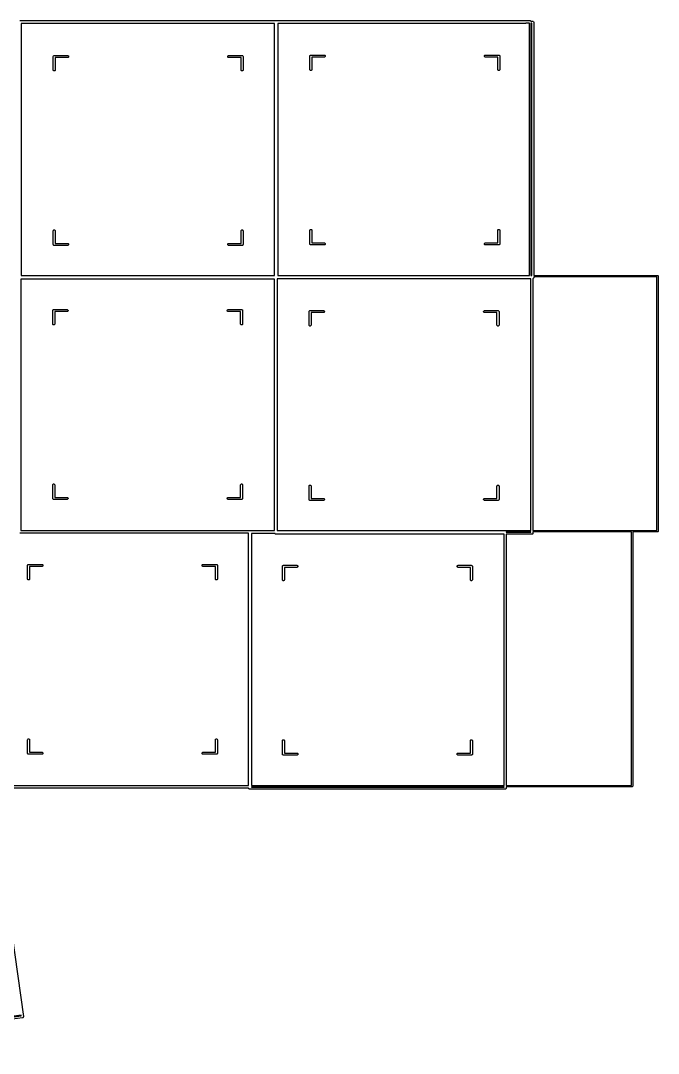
# Model space of a CAD drawing. Header units: millimetres. Extents: x 30 to 267, y -143 to -67.
# Drawn here: x 225.8 to 267.3, y -135.9 to -68.6 of the extents above; entities that cross this region are included whole.
import ezdxf

# ---------------------------------------------------------------- set-up
doc = ezdxf.new("R2010")
doc.units = ezdxf.units.MM
doc.layers.add('User.Drawings', color=9, linetype='CONTINUOUS', true_color=0xc2c2c2)

msp = doc.modelspace()

# ---------------------------------------------------------------- linework, layer by layer
at = {"layer": 'User.Drawings', "linetype": 'CONTINUOUS'}
for p, q in [((225.735, -68.636), (242.344, -68.636)), ((242.344, -68.636), (258.954, -68.636)), ((258.954, -68.636), (258.97, -68.639)), ((225.823, -68.832), (225.823, -85.245)), ((242.3, -68.832), (225.823, -68.832)), ((242.3, -85.245), (242.3, -68.832)), ((258.629, -68.828), (242.535, -68.82)), ((242.535, -68.82), (242.535, -85.245)), ((258.645, -68.825), (258.629, -68.828)), ((258.668, -68.802), (258.645, -68.825)), ((258.91, -68.802), (258.668, -68.802)), ((258.91, -85.245), (258.91, -68.802)), ((258.97, -68.639), (258.994, -68.663)), ((258.994, -68.663), (258.996, -68.671)), ((258.996, -68.671), (259.123, -68.671)), ((258.997, -68.802), (258.997, -85.245)), ((259.057, -68.802), (258.997, -68.802)), ((259.057, -85.245), (259.057, -68.802)), ((259.123, -68.671), (259.135, -68.672)), ((259.135, -68.672), (259.159, -68.682)), ((259.159, -68.682), (259.177, -68.7)), ((259.177, -68.7), (259.187, -68.724)), ((259.187, -68.724), (259.188, -68.736)), ((259.188, -68.736), (259.188, -85.245)), ((227.899, -70.974), (227.901, -70.961)), ((227.899, -71.848), (227.899, -70.974)), ((227.901, -70.961), (227.911, -70.938)), ((227.911, -70.938), (227.929, -70.92)), ((227.929, -70.92), (227.952, -70.91)), ((227.952, -70.91), (227.965, -70.909)), ((227.965, -70.909), (228.839, -70.909)), ((228.839, -71.04), (228.031, -71.04)), ((228.031, -71.04), (228.031, -71.848)), ((228.839, -70.909), (228.852, -70.91)), ((228.852, -71.038), (228.839, -71.04)), ((228.852, -70.91), (228.876, -70.92)), ((228.876, -71.029), (228.852, -71.038)), ((228.876, -70.92), (228.894, -70.938)), ((228.894, -71.011), (228.876, -71.029)), ((228.894, -70.938), (228.904, -70.961)), ((228.904, -70.987), (228.894, -71.011)), ((228.904, -70.961), (228.904, -70.987)), ((239.265, -70.961), (239.275, -70.938)), ((239.265, -70.987), (239.265, -70.961)), ((239.275, -71.011), (239.265, -70.987)), ((239.275, -70.938), (239.293, -70.92)), ((239.293, -71.029), (239.275, -71.011)), ((239.293, -70.92), (239.317, -70.91)), ((239.317, -71.038), (239.293, -71.029)), ((239.317, -70.91), (239.329, -70.909)), ((239.329, -71.04), (239.317, -71.038)), ((239.329, -70.909), (240.204, -70.909)), ((240.138, -71.04), (239.329, -71.04)), ((240.138, -71.848), (240.138, -71.04)), ((240.204, -70.909), (240.216, -70.91)), ((240.216, -70.91), (240.24, -70.92)), ((240.24, -70.92), (240.258, -70.938)), ((240.258, -70.938), (240.268, -70.961)), ((240.268, -70.961), (240.269, -70.974)), ((240.269, -70.974), (240.269, -71.848)), ((244.611, -70.944), (244.612, -70.931)), ((244.611, -71.818), (244.611, -70.944)), ((244.612, -70.931), (244.622, -70.907)), ((244.622, -70.907), (244.64, -70.889)), ((244.64, -70.889), (244.664, -70.879)), ((244.664, -70.879), (244.677, -70.878)), ((244.677, -70.878), (245.551, -70.878)), ((245.551, -71.009), (244.742, -71.009)), ((244.742, -71.009), (244.742, -71.818)), ((245.551, -70.878), (245.564, -70.879)), ((245.564, -71.008), (245.551, -71.009)), ((245.564, -70.879), (245.587, -70.889)), ((245.587, -70.998), (245.564, -71.008)), ((245.587, -70.889), (245.605, -70.907)), ((245.605, -70.98), (245.587, -70.998)), ((245.605, -70.907), (245.615, -70.931)), ((245.615, -70.956), (245.605, -70.98)), ((245.615, -70.931), (245.615, -70.956)), ((255.977, -70.931), (255.987, -70.907)), ((255.977, -70.956), (255.977, -70.931)), ((255.987, -70.98), (255.977, -70.956)), ((255.987, -70.907), (256.005, -70.889)), ((256.005, -70.998), (255.987, -70.98)), ((256.005, -70.889), (256.028, -70.879)), ((256.028, -71.008), (256.005, -70.998)), ((256.028, -70.879), (256.041, -70.878)), ((256.041, -71.009), (256.028, -71.008)), ((256.041, -70.878), (256.915, -70.878)), ((256.85, -71.009), (256.041, -71.009)), ((256.85, -71.818), (256.85, -71.009)), ((256.915, -70.878), (256.928, -70.879)), ((256.928, -70.879), (256.952, -70.889)), ((256.952, -70.889), (256.97, -70.907)), ((256.97, -70.907), (256.98, -70.931)), ((256.98, -70.931), (256.981, -70.944)), ((256.981, -70.944), (256.981, -71.818)), ((227.901, -71.861), (227.899, -71.848)), ((227.911, -71.885), (227.901, -71.861)), ((227.929, -71.903), (227.911, -71.885)), ((227.952, -71.913), (227.929, -71.903)), ((227.978, -71.913), (227.952, -71.913)), ((228.001, -71.903), (227.978, -71.913)), ((228.02, -71.885), (228.001, -71.903)), ((228.029, -71.861), (228.02, -71.885)), ((228.031, -71.848), (228.029, -71.861)), ((240.139, -71.861), (240.138, -71.848)), ((240.149, -71.885), (240.139, -71.861)), ((240.167, -71.903), (240.149, -71.885)), ((240.191, -71.913), (240.167, -71.903)), ((240.216, -71.913), (240.191, -71.913)), ((240.24, -71.903), (240.216, -71.913)), ((240.258, -71.885), (240.24, -71.903)), ((240.268, -71.861), (240.258, -71.885)), ((240.269, -71.848), (240.268, -71.861)), ((244.612, -71.831), (244.611, -71.818)), ((244.622, -71.854), (244.612, -71.831)), ((244.64, -71.872), (244.622, -71.854)), ((244.664, -71.882), (244.64, -71.872)), ((244.69, -71.882), (244.664, -71.882)), ((244.713, -71.872), (244.69, -71.882)), ((244.731, -71.854), (244.713, -71.872)), ((244.741, -71.831), (244.731, -71.854)), ((244.742, -71.818), (244.741, -71.831)), ((256.851, -71.831), (256.85, -71.818)), ((256.861, -71.854), (256.851, -71.831)), ((256.879, -71.872), (256.861, -71.854)), ((256.902, -71.882), (256.879, -71.872)), ((256.928, -71.882), (256.902, -71.882)), ((256.952, -71.872), (256.928, -71.882)), ((256.97, -71.854), (256.952, -71.872)), ((256.98, -71.831), (256.97, -71.854)), ((256.981, -71.818), (256.98, -71.831)), ((227.899, -82.338), (227.901, -82.326)), ((227.899, -83.213), (227.899, -82.338)), ((227.901, -82.326), (227.911, -82.302)), ((227.911, -82.302), (227.929, -82.284)), ((227.929, -82.284), (227.952, -82.274)), ((227.952, -82.274), (227.978, -82.274)), ((227.978, -82.274), (228.001, -82.284)), ((228.001, -82.284), (228.02, -82.302)), ((228.02, -82.302), (228.029, -82.326)), ((228.029, -82.326), (228.031, -82.338)), ((228.031, -82.338), (228.031, -83.147)), ((240.138, -82.338), (240.139, -82.326)), ((240.138, -83.147), (240.138, -82.338)), ((240.139, -82.326), (240.149, -82.302)), ((240.149, -82.302), (240.167, -82.284)), ((240.167, -82.284), (240.191, -82.274)), ((240.191, -82.274), (240.216, -82.274)), ((240.216, -82.274), (240.24, -82.284)), ((240.24, -82.284), (240.258, -82.302)), ((240.258, -82.302), (240.268, -82.326)), ((240.268, -82.326), (240.269, -82.338)), ((240.269, -82.338), (240.269, -83.213)), ((244.611, -82.308), (244.612, -82.295)), ((244.611, -83.182), (244.611, -82.308)), ((244.612, -82.295), (244.622, -82.272)), ((244.622, -82.272), (244.64, -82.253)), ((244.64, -82.253), (244.664, -82.244)), ((244.664, -82.244), (244.69, -82.244)), ((244.69, -82.244), (244.713, -82.253)), ((244.713, -82.253), (244.731, -82.272)), ((244.731, -82.272), (244.741, -82.295)), ((244.741, -82.295), (244.742, -82.308)), ((244.742, -82.308), (244.742, -83.117)), ((256.85, -82.308), (256.851, -82.295)), ((256.85, -83.117), (256.85, -82.308)), ((256.851, -82.295), (256.861, -82.272)), ((256.861, -82.272), (256.879, -82.253)), ((256.879, -82.253), (256.902, -82.244)), ((256.902, -82.244), (256.928, -82.244)), ((256.928, -82.244), (256.952, -82.253)), ((256.952, -82.253), (256.97, -82.272)), ((256.97, -82.272), (256.98, -82.295)), ((256.98, -82.295), (256.981, -82.308)), ((256.981, -82.308), (256.981, -83.182)), ((227.901, -83.225), (227.899, -83.213)), ((227.911, -83.249), (227.901, -83.225)), ((227.929, -83.267), (227.911, -83.249)), ((227.952, -83.277), (227.929, -83.267)), ((227.965, -83.278), (227.952, -83.277)), ((228.839, -83.278), (227.965, -83.278)), ((228.031, -83.147), (228.839, -83.147)), ((228.839, -83.147), (228.852, -83.148)), ((228.852, -83.277), (228.839, -83.278)), ((228.852, -83.148), (228.876, -83.158)), ((228.876, -83.267), (228.852, -83.277)), ((228.876, -83.158), (228.894, -83.176)), ((228.894, -83.249), (228.876, -83.267)), ((228.894, -83.176), (228.904, -83.2)), ((228.904, -83.225), (228.894, -83.249)), ((228.904, -83.2), (228.904, -83.225)), ((239.265, -83.2), (239.275, -83.176)), ((239.265, -83.225), (239.265, -83.2)), ((239.275, -83.249), (239.265, -83.225)), ((239.275, -83.176), (239.293, -83.158)), ((239.293, -83.267), (239.275, -83.249)), ((239.293, -83.158), (239.317, -83.148)), ((239.317, -83.277), (239.293, -83.267)), ((239.317, -83.148), (239.329, -83.147)), ((239.329, -83.278), (239.317, -83.277)), ((239.329, -83.147), (240.138, -83.147)), ((240.204, -83.278), (239.329, -83.278)), ((240.216, -83.277), (240.204, -83.278)), ((240.24, -83.267), (240.216, -83.277)), ((240.258, -83.249), (240.24, -83.267)), ((240.268, -83.225), (240.258, -83.249)), ((240.269, -83.213), (240.268, -83.225)), ((244.612, -83.195), (244.611, -83.182)), ((244.622, -83.219), (244.612, -83.195)), ((244.64, -83.237), (244.622, -83.219)), ((244.664, -83.246), (244.64, -83.237)), ((244.677, -83.248), (244.664, -83.246)), ((245.551, -83.248), (244.677, -83.248)), ((244.742, -83.117), (245.551, -83.117)), ((245.551, -83.117), (245.564, -83.118)), ((245.564, -83.246), (245.551, -83.248)), ((245.564, -83.118), (245.587, -83.128)), ((245.587, -83.237), (245.564, -83.246)), ((245.587, -83.128), (245.605, -83.146)), ((245.605, -83.219), (245.587, -83.237)), ((245.605, -83.146), (245.615, -83.169)), ((245.615, -83.195), (245.605, -83.219)), ((245.615, -83.169), (245.615, -83.195)), ((255.977, -83.169), (255.987, -83.146)), ((255.977, -83.195), (255.977, -83.169)), ((255.987, -83.219), (255.977, -83.195)), ((255.987, -83.146), (256.005, -83.128)), ((256.005, -83.237), (255.987, -83.219)), ((256.005, -83.128), (256.028, -83.118)), ((256.028, -83.246), (256.005, -83.237)), ((256.028, -83.118), (256.041, -83.117)), ((256.041, -83.248), (256.028, -83.246)), ((256.041, -83.117), (256.85, -83.117)), ((256.915, -83.248), (256.041, -83.248)), ((256.928, -83.246), (256.915, -83.248)), ((256.952, -83.237), (256.928, -83.246)), ((256.97, -83.219), (256.952, -83.237)), ((256.98, -83.195), (256.97, -83.219)), ((256.981, -83.182), (256.98, -83.195)), ((225.823, -85.245), (242.3, -85.245)), ((242.483, -85.455), (242.483, -101.855)), ((259.005, -85.455), (242.483, -85.455)), ((242.535, -85.245), (258.91, -85.245)), ((258.997, -85.245), (259.057, -85.245)), ((259.005, -101.855), (259.005, -85.455)), ((259.159, -85.444), (259.136, -85.454)), ((259.136, -85.454), (259.136, -101.855)), ((259.177, -85.426), (259.159, -85.444)), ((259.187, -85.402), (259.177, -85.426)), ((259.188, -85.389), (259.187, -85.402)), ((259.188, -85.245), (267.258, -85.245)), ((259.188, -85.333), (259.188, -85.389)), ((267.215, -85.333), (259.188, -85.333)), ((267.215, -101.855), (267.215, -85.333)), ((267.258, -85.245), (267.275, -85.249)), ((267.275, -85.249), (267.299, -85.272)), ((267.299, -85.272), (267.302, -85.289)), ((267.302, -85.289), (267.302, -101.898)), ((225.79, -85.485), (225.79, -101.855)), ((242.3, -85.485), (225.79, -85.485)), ((242.3, -101.855), (242.3, -85.485)), ((227.877, -87.49), (227.895, -87.472)), ((227.895, -87.472), (227.919, -87.462)), ((227.919, -87.462), (227.932, -87.461)), ((227.932, -87.461), (228.806, -87.461)), ((228.806, -87.461), (228.819, -87.462)), ((228.819, -87.462), (228.842, -87.472)), ((228.842, -87.472), (228.861, -87.49)), ((239.242, -87.49), (239.26, -87.472)), ((239.26, -87.472), (239.283, -87.462)), ((239.283, -87.462), (239.296, -87.461)), ((239.296, -87.461), (240.17, -87.461)), ((240.17, -87.461), (240.183, -87.462)), ((240.183, -87.462), (240.207, -87.472)), ((240.207, -87.472), (240.225, -87.49)), ((227.866, -87.527), (227.868, -87.514)), ((227.866, -88.401), (227.866, -87.527)), ((227.868, -87.514), (227.877, -87.49)), ((228.806, -87.592), (227.997, -87.592)), ((227.997, -87.592), (227.997, -88.401)), ((228.819, -87.591), (228.806, -87.592)), ((228.842, -87.581), (228.819, -87.591)), ((228.861, -87.563), (228.842, -87.581)), ((228.861, -87.49), (228.87, -87.514)), ((228.87, -87.54), (228.861, -87.563)), ((228.87, -87.514), (228.87, -87.54)), ((239.232, -87.514), (239.242, -87.49)), ((239.232, -87.54), (239.232, -87.514)), ((239.242, -87.563), (239.232, -87.54)), ((239.26, -87.581), (239.242, -87.563)), ((239.283, -87.591), (239.26, -87.581)), ((239.296, -87.592), (239.283, -87.591)), ((240.105, -87.592), (239.296, -87.592)), ((240.105, -88.401), (240.105, -87.592)), ((240.225, -87.49), (240.235, -87.514)), ((240.235, -87.514), (240.236, -87.527)), ((240.236, -87.527), (240.236, -88.401)), ((244.559, -87.596), (244.56, -87.583)), ((244.559, -88.47), (244.559, -87.596)), ((244.56, -87.583), (244.57, -87.559)), ((244.57, -87.559), (244.588, -87.541)), ((244.588, -87.541), (244.611, -87.531)), ((244.611, -87.531), (244.624, -87.53)), ((244.624, -87.53), (245.498, -87.53)), ((245.498, -87.661), (244.69, -87.661)), ((244.69, -87.661), (244.69, -88.47)), ((245.498, -87.53), (245.511, -87.531)), ((245.511, -87.66), (245.498, -87.661)), ((245.511, -87.531), (245.535, -87.541)), ((245.535, -87.65), (245.511, -87.66)), ((245.535, -87.541), (245.553, -87.559)), ((245.553, -87.632), (245.535, -87.65)), ((245.553, -87.559), (245.563, -87.583)), ((245.563, -87.608), (245.553, -87.632)), ((245.563, -87.583), (245.563, -87.608)), ((255.924, -87.583), (255.934, -87.559)), ((255.924, -87.608), (255.924, -87.583)), ((255.934, -87.632), (255.924, -87.608)), ((255.934, -87.559), (255.952, -87.541)), ((255.952, -87.65), (255.934, -87.632)), ((255.952, -87.541), (255.976, -87.531)), ((255.976, -87.66), (255.952, -87.65)), ((255.976, -87.531), (255.989, -87.53)), ((255.989, -87.661), (255.976, -87.66)), ((255.989, -87.53), (256.863, -87.53)), ((256.797, -87.661), (255.989, -87.661)), ((256.797, -88.47), (256.797, -87.661)), ((256.863, -87.53), (256.876, -87.531)), ((256.876, -87.531), (256.899, -87.541)), ((256.899, -87.541), (256.917, -87.559)), ((256.917, -87.559), (256.927, -87.583)), ((256.927, -87.583), (256.928, -87.596)), ((256.928, -87.596), (256.928, -88.47)), ((227.868, -88.414), (227.866, -88.401)), ((227.877, -88.437), (227.868, -88.414)), ((227.895, -88.455), (227.877, -88.437)), ((227.919, -88.465), (227.895, -88.455)), ((227.945, -88.465), (227.919, -88.465)), ((227.968, -88.455), (227.945, -88.465)), ((227.986, -88.437), (227.968, -88.455)), ((227.996, -88.414), (227.986, -88.437)), ((227.997, -88.401), (227.996, -88.414)), ((240.106, -88.414), (240.105, -88.401)), ((240.116, -88.437), (240.106, -88.414)), ((240.134, -88.455), (240.116, -88.437)), ((240.158, -88.465), (240.134, -88.455)), ((240.183, -88.465), (240.158, -88.465)), ((240.207, -88.455), (240.183, -88.465)), ((240.225, -88.437), (240.207, -88.455)), ((240.235, -88.414), (240.225, -88.437)), ((240.236, -88.401), (240.235, -88.414)), ((244.56, -88.483), (244.559, -88.47)), ((244.57, -88.506), (244.56, -88.483)), ((244.588, -88.524), (244.57, -88.506)), ((244.611, -88.534), (244.588, -88.524)), ((244.637, -88.534), (244.611, -88.534)), ((244.661, -88.524), (244.637, -88.534)), ((244.679, -88.506), (244.661, -88.524)), ((244.689, -88.483), (244.679, -88.506)), ((244.69, -88.47), (244.689, -88.483)), ((256.798, -88.483), (256.797, -88.47)), ((256.808, -88.506), (256.798, -88.483)), ((256.826, -88.524), (256.808, -88.506)), ((256.85, -88.534), (256.826, -88.524)), ((256.876, -88.534), (256.85, -88.534)), ((256.899, -88.524), (256.876, -88.534)), ((256.917, -88.506), (256.899, -88.524)), ((256.927, -88.483), (256.917, -88.506)), ((256.928, -88.47), (256.927, -88.483)), ((227.866, -98.891), (227.868, -98.878)), ((227.866, -99.765), (227.866, -98.891)), ((227.868, -98.878), (227.877, -98.855)), ((227.877, -98.855), (227.895, -98.837)), ((227.895, -98.837), (227.919, -98.827)), ((227.919, -98.827), (227.945, -98.827)), ((227.945, -98.827), (227.968, -98.837)), ((227.968, -98.837), (227.986, -98.855)), ((227.986, -98.855), (227.996, -98.878)), ((227.996, -98.878), (227.997, -98.891)), ((227.997, -98.891), (227.997, -99.7)), ((240.105, -98.891), (240.106, -98.878)), ((240.105, -99.7), (240.105, -98.891)), ((240.106, -98.878), (240.116, -98.855)), ((240.116, -98.855), (240.134, -98.837)), ((240.134, -98.837), (240.158, -98.827)), ((240.158, -98.827), (240.183, -98.827)), ((240.183, -98.827), (240.207, -98.837)), ((240.207, -98.837), (240.225, -98.855)), ((240.225, -98.855), (240.235, -98.878)), ((240.235, -98.878), (240.236, -98.891)), ((240.236, -98.891), (240.236, -99.765)), ((244.57, -98.923), (244.588, -98.905)), ((244.588, -98.905), (244.611, -98.896)), ((244.611, -98.896), (244.637, -98.896)), ((244.637, -98.896), (244.661, -98.905)), ((244.661, -98.905), (244.679, -98.923)), ((256.808, -98.923), (256.826, -98.905)), ((256.826, -98.905), (256.85, -98.896)), ((256.85, -98.896), (256.876, -98.896)), ((256.876, -98.896), (256.899, -98.905)), ((256.899, -98.905), (256.917, -98.923)), ((244.559, -98.96), (244.56, -98.947)), ((244.559, -99.834), (244.559, -98.96)), ((244.56, -98.947), (244.57, -98.923)), ((244.679, -98.923), (244.689, -98.947)), ((244.689, -98.947), (244.69, -98.96)), ((244.69, -98.96), (244.69, -99.769)), ((256.797, -98.96), (256.798, -98.947)), ((256.797, -99.769), (256.797, -98.96)), ((256.798, -98.947), (256.808, -98.923)), ((256.917, -98.923), (256.927, -98.947)), ((256.927, -98.947), (256.928, -98.96)), ((256.928, -98.96), (256.928, -99.834)), ((227.868, -99.778), (227.866, -99.765)), ((227.877, -99.802), (227.868, -99.778)), ((227.895, -99.82), (227.877, -99.802)), ((227.919, -99.83), (227.895, -99.82)), ((227.932, -99.831), (227.919, -99.83)), ((228.806, -99.831), (227.932, -99.831)), ((227.997, -99.7), (228.806, -99.7)), ((228.806, -99.7), (228.819, -99.701)), ((228.819, -99.83), (228.806, -99.831)), ((228.819, -99.701), (228.842, -99.711)), ((228.842, -99.82), (228.819, -99.83)), ((228.842, -99.711), (228.861, -99.729)), ((228.861, -99.802), (228.842, -99.82)), ((228.861, -99.729), (228.87, -99.752)), ((228.87, -99.778), (228.861, -99.802)), ((228.87, -99.752), (228.87, -99.778)), ((239.232, -99.752), (239.242, -99.729)), ((239.232, -99.778), (239.232, -99.752)), ((239.242, -99.802), (239.232, -99.778)), ((239.242, -99.729), (239.26, -99.711)), ((239.26, -99.82), (239.242, -99.802)), ((239.26, -99.711), (239.283, -99.701)), ((239.283, -99.83), (239.26, -99.82)), ((239.283, -99.701), (239.296, -99.7)), ((239.296, -99.831), (239.283, -99.83)), ((239.296, -99.7), (240.105, -99.7)), ((240.17, -99.831), (239.296, -99.831)), ((240.183, -99.83), (240.17, -99.831)), ((240.207, -99.82), (240.183, -99.83)), ((240.225, -99.802), (240.207, -99.82)), ((240.235, -99.778), (240.225, -99.802)), ((240.236, -99.765), (240.235, -99.778)), ((244.56, -99.847), (244.559, -99.834)), ((244.57, -99.871), (244.56, -99.847)), ((244.588, -99.889), (244.57, -99.871)), ((244.611, -99.898), (244.588, -99.889)), ((244.624, -99.9), (244.611, -99.898)), ((245.498, -99.9), (244.624, -99.9)), ((244.69, -99.769), (245.498, -99.769)), ((245.498, -99.769), (245.511, -99.77)), ((245.511, -99.898), (245.498, -99.9)), ((245.511, -99.77), (245.535, -99.78)), ((245.535, -99.889), (245.511, -99.898)), ((245.535, -99.78), (245.553, -99.798)), ((245.553, -99.871), (245.535, -99.889)), ((245.553, -99.798), (245.563, -99.821)), ((245.563, -99.847), (245.553, -99.871)), ((245.563, -99.821), (245.563, -99.847)), ((255.924, -99.821), (255.934, -99.798)), ((255.924, -99.847), (255.924, -99.821)), ((255.934, -99.871), (255.924, -99.847)), ((255.934, -99.798), (255.952, -99.78)), ((255.952, -99.889), (255.934, -99.871)), ((255.952, -99.78), (255.976, -99.77)), ((255.976, -99.898), (255.952, -99.889)), ((255.976, -99.77), (255.989, -99.769)), ((255.989, -99.9), (255.976, -99.898)), ((255.989, -99.769), (256.797, -99.769)), ((256.863, -99.9), (255.989, -99.9)), ((256.876, -99.898), (256.863, -99.9)), ((256.899, -99.889), (256.876, -99.898)), ((256.917, -99.871), (256.899, -99.889)), ((256.927, -99.847), (256.917, -99.871)), ((256.928, -99.834), (256.927, -99.847)), ((240.62, -102.038), (225.725, -102.038)), ((225.79, -101.855), (240.683, -101.855)), ((240.62, -118.464), (240.62, -102.038)), ((240.683, -101.855), (242.3, -101.855)), ((240.804, -102.051), (240.804, -118.464)), ((242.352, -102.051), (240.804, -102.051)), ((242.353, -102.054), (242.352, -102.051)), ((242.362, -102.078), (242.353, -102.054)), ((242.381, -102.096), (242.362, -102.078)), ((242.404, -102.106), (242.381, -102.096)), ((242.417, -102.107), (242.404, -102.106)), ((257.273, -102.107), (242.417, -102.107)), ((242.483, -101.855), (259.005, -101.855)), ((257.273, -118.464), (257.273, -102.107)), ((257.386, -101.942), (257.393, -101.949)), ((259.005, -101.942), (257.386, -101.942)), ((257.393, -101.949), (257.403, -101.973)), ((257.403, -101.973), (257.403, -101.976)), ((257.403, -101.976), (259.005, -101.976)), ((259.07, -102.107), (257.404, -102.107)), ((257.404, -102.107), (257.404, -118.464)), ((259.005, -101.976), (259.005, -101.942)), ((259.083, -102.106), (259.07, -102.107)), ((259.107, -102.096), (259.083, -102.106)), ((259.125, -102.078), (259.107, -102.096)), ((259.134, -102.054), (259.125, -102.078)), ((259.136, -102.041), (259.134, -102.054)), ((259.136, -101.855), (265.597, -101.855)), ((259.136, -101.942), (259.136, -102.041)), ((265.554, -101.942), (259.136, -101.942)), ((265.554, -118.464), (265.554, -101.942)), ((265.597, -101.855), (267.215, -101.855)), ((267.258, -101.942), (265.641, -101.942)), ((265.641, -101.942), (265.641, -118.508)), ((267.275, -101.939), (267.258, -101.942)), ((267.299, -101.915), (267.275, -101.939)), ((267.302, -101.898), (267.299, -101.915)), ((226.227, -104.136), (226.228, -104.123)), ((226.227, -105.01), (226.227, -104.136)), ((226.228, -104.123), (226.238, -104.1)), ((226.238, -104.1), (226.256, -104.082)), ((226.256, -104.082), (226.28, -104.072)), ((226.28, -104.072), (226.293, -104.071)), ((226.293, -104.071), (227.167, -104.071)), ((227.167, -104.202), (226.358, -104.202)), ((226.358, -104.202), (226.358, -105.01)), ((227.167, -104.071), (227.18, -104.072)), ((227.18, -104.2), (227.167, -104.202)), ((227.18, -104.072), (227.203, -104.082)), ((227.203, -104.191), (227.18, -104.2)), ((227.203, -104.082), (227.221, -104.1)), ((227.221, -104.173), (227.203, -104.191)), ((227.221, -104.1), (227.231, -104.123)), ((227.231, -104.149), (227.221, -104.173)), ((227.231, -104.123), (227.231, -104.149)), ((237.593, -104.123), (237.603, -104.1)), ((237.593, -104.149), (237.593, -104.123)), ((237.603, -104.173), (237.593, -104.149)), ((237.603, -104.1), (237.621, -104.082)), ((237.621, -104.191), (237.603, -104.173)), ((237.621, -104.082), (237.644, -104.072)), ((237.644, -104.2), (237.621, -104.191)), ((237.644, -104.072), (237.657, -104.071)), ((237.657, -104.202), (237.644, -104.2)), ((237.657, -104.071), (238.531, -104.071)), ((238.466, -104.202), (237.657, -104.202)), ((238.466, -105.01), (238.466, -104.202)), ((238.531, -104.071), (238.544, -104.072)), ((238.544, -104.072), (238.568, -104.082)), ((238.568, -104.082), (238.586, -104.1)), ((238.586, -104.1), (238.596, -104.123)), ((238.596, -104.123), (238.597, -104.136)), ((238.597, -104.136), (238.597, -105.01)), ((242.827, -104.193), (242.829, -104.18)), ((242.827, -105.067), (242.827, -104.193)), ((242.829, -104.18), (242.838, -104.157)), ((242.838, -104.157), (242.857, -104.138)), ((242.857, -104.138), (242.88, -104.129)), ((242.88, -104.129), (242.893, -104.127)), ((242.893, -104.127), (243.767, -104.127)), ((243.767, -104.259), (242.959, -104.259)), ((242.959, -104.259), (242.959, -105.067)), ((243.767, -104.127), (243.78, -104.129)), ((243.78, -104.257), (243.767, -104.259)), ((243.78, -104.129), (243.804, -104.138)), ((243.804, -104.248), (243.78, -104.257)), ((243.804, -104.138), (243.822, -104.157)), ((243.822, -104.229), (243.804, -104.248)), ((243.822, -104.157), (243.831, -104.18)), ((243.831, -104.206), (243.822, -104.229)), ((243.831, -104.18), (243.831, -104.206)), ((254.193, -104.18), (254.203, -104.157)), ((254.193, -104.206), (254.193, -104.18)), ((254.203, -104.229), (254.193, -104.206)), ((254.203, -104.157), (254.221, -104.138)), ((254.221, -104.248), (254.203, -104.229)), ((254.221, -104.138), (254.245, -104.129)), ((254.245, -104.257), (254.221, -104.248)), ((254.245, -104.129), (254.257, -104.127)), ((254.257, -104.259), (254.245, -104.257)), ((254.257, -104.127), (255.131, -104.127)), ((255.066, -104.259), (254.257, -104.259)), ((255.066, -105.067), (255.066, -104.259)), ((255.131, -104.127), (255.144, -104.129)), ((255.144, -104.129), (255.168, -104.138)), ((255.168, -104.138), (255.186, -104.157)), ((255.186, -104.157), (255.196, -104.18)), ((255.196, -104.18), (255.197, -104.193)), ((255.197, -104.193), (255.197, -105.067)), ((226.228, -105.023), (226.227, -105.01)), ((226.238, -105.047), (226.228, -105.023)), ((226.256, -105.065), (226.238, -105.047)), ((226.28, -105.075), (226.256, -105.065)), ((226.306, -105.075), (226.28, -105.075)), ((226.329, -105.065), (226.306, -105.075)), ((226.347, -105.047), (226.329, -105.065)), ((226.357, -105.023), (226.347, -105.047)), ((226.358, -105.01), (226.357, -105.023)), ((238.467, -105.023), (238.466, -105.01)), ((238.477, -105.047), (238.467, -105.023)), ((238.495, -105.065), (238.477, -105.047)), ((238.518, -105.075), (238.495, -105.065)), ((238.544, -105.075), (238.518, -105.075)), ((238.568, -105.065), (238.544, -105.075)), ((238.586, -105.047), (238.568, -105.065)), ((238.596, -105.023), (238.586, -105.047)), ((238.597, -105.01), (238.596, -105.023)), ((242.829, -105.08), (242.827, -105.067)), ((242.838, -105.104), (242.829, -105.08)), ((242.857, -105.122), (242.838, -105.104)), ((242.88, -105.131), (242.857, -105.122)), ((242.906, -105.131), (242.88, -105.131)), ((242.929, -105.122), (242.906, -105.131)), ((242.947, -105.104), (242.929, -105.122)), ((242.957, -105.08), (242.947, -105.104)), ((242.959, -105.067), (242.957, -105.08)), ((255.067, -105.08), (255.066, -105.067)), ((255.077, -105.104), (255.067, -105.08)), ((255.095, -105.122), (255.077, -105.104)), ((255.119, -105.131), (255.095, -105.122)), ((255.144, -105.131), (255.119, -105.131)), ((255.168, -105.122), (255.144, -105.131)), ((255.186, -105.104), (255.168, -105.122)), ((255.196, -105.08), (255.186, -105.104)), ((255.197, -105.067), (255.196, -105.08)), ((226.227, -115.501), (226.228, -115.488)), ((226.227, -116.375), (226.227, -115.501)), ((226.228, -115.488), (226.238, -115.464)), ((226.238, -115.464), (226.256, -115.446)), ((226.256, -115.446), (226.28, -115.436)), ((226.28, -115.436), (226.306, -115.436)), ((226.306, -115.436), (226.329, -115.446)), ((226.329, -115.446), (226.347, -115.464)), ((226.347, -115.464), (226.357, -115.488)), ((226.357, -115.488), (226.358, -115.501)), ((226.358, -115.501), (226.358, -116.309)), ((238.466, -115.501), (238.467, -115.488)), ((238.466, -116.309), (238.466, -115.501)), ((238.467, -115.488), (238.477, -115.464)), ((238.477, -115.464), (238.495, -115.446)), ((238.495, -115.446), (238.518, -115.436)), ((238.518, -115.436), (238.544, -115.436)), ((238.544, -115.436), (238.568, -115.446)), ((238.568, -115.446), (238.586, -115.464)), ((238.586, -115.464), (238.596, -115.488)), ((238.596, -115.488), (238.597, -115.501)), ((238.597, -115.501), (238.597, -116.375)), ((242.827, -115.557), (242.829, -115.545)), ((242.827, -116.432), (242.827, -115.557)), ((242.829, -115.545), (242.838, -115.521)), ((242.838, -115.521), (242.857, -115.503)), ((242.857, -115.503), (242.88, -115.493)), ((242.88, -115.493), (242.906, -115.493)), ((242.906, -115.493), (242.929, -115.503)), ((242.929, -115.503), (242.947, -115.521)), ((242.947, -115.521), (242.957, -115.545)), ((242.957, -115.545), (242.959, -115.557)), ((242.959, -115.557), (242.959, -116.366)), ((255.066, -115.557), (255.067, -115.545)), ((255.066, -116.366), (255.066, -115.557)), ((255.067, -115.545), (255.077, -115.521)), ((255.077, -115.521), (255.095, -115.503)), ((255.095, -115.503), (255.119, -115.493)), ((255.119, -115.493), (255.144, -115.493)), ((255.144, -115.493), (255.168, -115.503)), ((255.168, -115.503), (255.186, -115.521)), ((255.186, -115.521), (255.196, -115.545)), ((255.196, -115.545), (255.197, -115.557)), ((255.197, -115.557), (255.197, -116.432)), ((226.228, -116.387), (226.227, -116.375)), ((226.238, -116.411), (226.228, -116.387)), ((226.256, -116.429), (226.238, -116.411)), ((226.358, -116.309), (227.167, -116.309)), ((227.167, -116.309), (227.18, -116.31)), ((227.18, -116.31), (227.203, -116.32)), ((227.203, -116.32), (227.221, -116.338)), ((227.221, -116.411), (227.203, -116.429)), ((227.221, -116.338), (227.231, -116.362)), ((227.231, -116.387), (227.221, -116.411)), ((227.231, -116.362), (227.231, -116.387)), ((237.593, -116.362), (237.603, -116.338)), ((237.593, -116.387), (237.593, -116.362)), ((237.603, -116.411), (237.593, -116.387)), ((237.603, -116.338), (237.621, -116.32)), ((237.621, -116.429), (237.603, -116.411)), ((237.621, -116.32), (237.644, -116.31)), ((237.644, -116.31), (237.657, -116.309)), ((237.657, -116.309), (238.466, -116.309)), ((238.586, -116.411), (238.568, -116.429)), ((238.596, -116.387), (238.586, -116.411)), ((238.597, -116.375), (238.596, -116.387)), ((242.959, -116.366), (243.767, -116.366)), ((243.767, -116.366), (243.78, -116.367)), ((243.78, -116.367), (243.804, -116.377)), ((243.804, -116.377), (243.822, -116.395)), ((243.822, -116.395), (243.831, -116.419)), ((254.193, -116.419), (254.203, -116.395)), ((254.203, -116.395), (254.221, -116.377)), ((254.221, -116.377), (254.245, -116.367)), ((254.245, -116.367), (254.257, -116.366)), ((254.257, -116.366), (255.066, -116.366)), ((223.64, -117.045), (225.958, -133.536)), ((226.28, -116.439), (226.256, -116.429)), ((226.293, -116.44), (226.28, -116.439)), ((227.167, -116.44), (226.293, -116.44)), ((227.18, -116.439), (227.167, -116.44)), ((227.203, -116.429), (227.18, -116.439)), ((237.644, -116.439), (237.621, -116.429)), ((237.657, -116.44), (237.644, -116.439)), ((238.531, -116.44), (237.657, -116.44)), ((238.544, -116.439), (238.531, -116.44)), ((238.568, -116.429), (238.544, -116.439)), ((242.829, -116.444), (242.827, -116.432)), ((242.838, -116.468), (242.829, -116.444)), ((242.857, -116.486), (242.838, -116.468)), ((242.88, -116.496), (242.857, -116.486)), ((242.893, -116.497), (242.88, -116.496)), ((243.767, -116.497), (242.893, -116.497)), ((243.78, -116.496), (243.767, -116.497)), ((243.804, -116.486), (243.78, -116.496)), ((243.822, -116.468), (243.804, -116.486)), ((243.831, -116.444), (243.822, -116.468)), ((243.831, -116.419), (243.831, -116.444)), ((254.193, -116.444), (254.193, -116.419)), ((254.203, -116.468), (254.193, -116.444)), ((254.221, -116.486), (254.203, -116.468)), ((254.245, -116.496), (254.221, -116.486)), ((254.257, -116.497), (254.245, -116.496)), ((255.131, -116.497), (254.257, -116.497)), ((255.144, -116.496), (255.131, -116.497)), ((255.168, -116.486), (255.144, -116.496)), ((255.186, -116.468), (255.168, -116.486)), ((255.196, -116.444), (255.186, -116.468)), ((255.197, -116.432), (255.196, -116.444)), ((240.621, -118.648), (224.085, -118.648)), ((224.151, -118.464), (240.62, -118.464)), ((240.621, -118.652), (240.621, -118.648)), ((240.631, -118.675), (240.621, -118.652)), ((240.649, -118.693), (240.631, -118.675)), ((240.673, -118.703), (240.649, -118.693)), ((240.686, -118.704), (240.673, -118.703)), ((257.339, -118.704), (240.686, -118.704)), ((240.804, -118.464), (257.273, -118.464)), ((240.804, -118.551), (240.804, -118.573)), ((257.273, -118.551), (240.804, -118.551)), ((240.804, -118.573), (257.273, -118.573)), ((257.273, -118.573), (257.273, -118.551)), ((257.352, -118.703), (257.339, -118.704)), ((257.375, -118.693), (257.352, -118.703)), ((257.393, -118.675), (257.375, -118.693)), ((257.403, -118.652), (257.393, -118.675)), ((257.404, -118.639), (257.403, -118.652)), ((257.404, -118.464), (265.554, -118.464)), ((265.597, -118.551), (257.404, -118.551)), ((257.404, -118.551), (257.404, -118.639)), ((265.614, -118.548), (265.597, -118.551)), ((265.638, -118.524), (265.614, -118.548)), ((265.641, -118.508), (265.638, -118.524)), ((225.902, -133.61), (209.411, -135.928)), ((209.471, -135.787), (225.819, -133.489)), ((225.813, -133.443), (209.498, -135.736)), ((225.819, -133.489), (225.813, -133.443)), ((225.915, -133.607), (225.902, -133.61)), ((225.937, -133.594), (225.915, -133.607)), ((225.952, -133.574), (225.937, -133.594)), ((225.959, -133.549), (225.952, -133.574)), ((225.958, -133.536), (225.959, -133.549))]:
    msp.add_line(p, q, dxfattribs=at)

doc.saveas('drawing.dxf')
